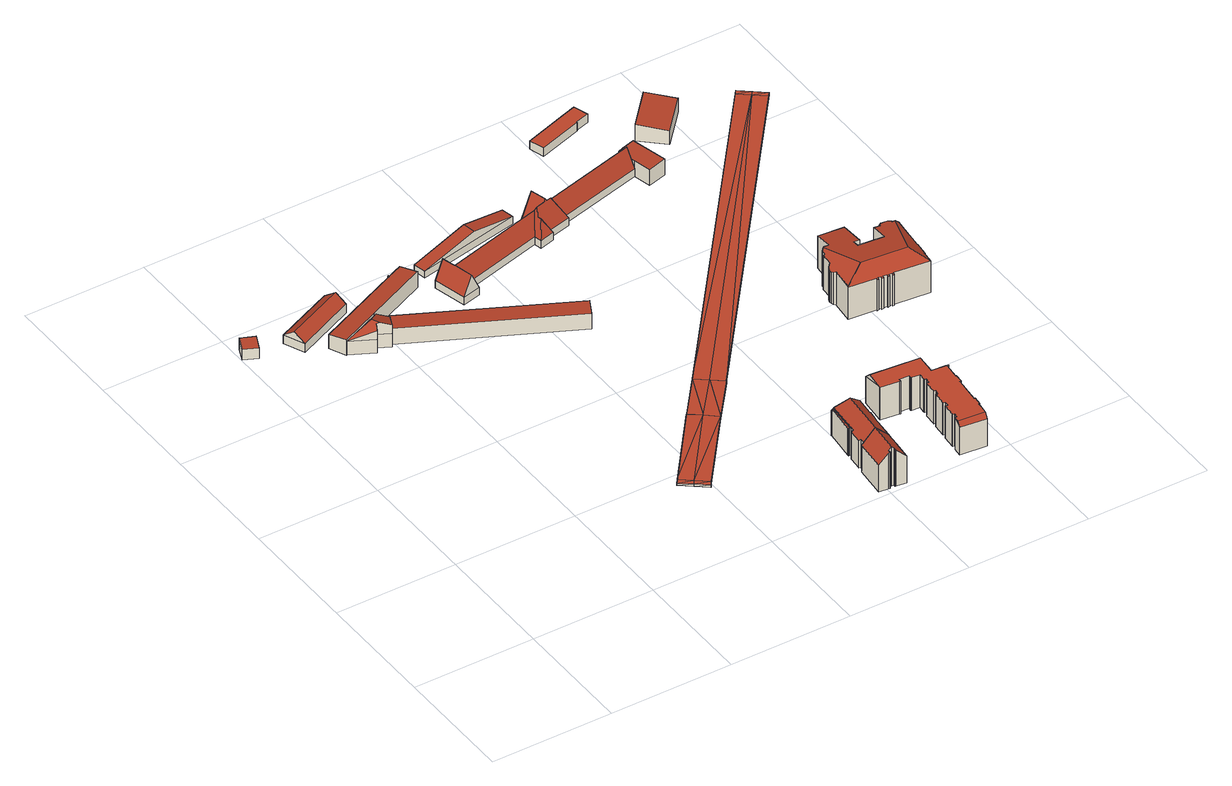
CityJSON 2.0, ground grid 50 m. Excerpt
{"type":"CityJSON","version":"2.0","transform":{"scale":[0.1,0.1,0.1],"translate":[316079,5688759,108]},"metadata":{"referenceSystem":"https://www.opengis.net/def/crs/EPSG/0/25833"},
"CityObjects":{
"building1":{"type":"Building","attributes":{"Dachtyp_tdc":"tdcPolyFlatRoof","Gemeindeschluessel":14713000,"Dachneigung":5.49,"QualitaetDacherkennung":65,"Geometrietyp2DReferenz":"3000","function":"31001_9998","roofType":"2100","measuredHeight":5.28},"geometry":[{"type":"MultiSurface","lod":"2","boundaries":[[[0,1,2,3]],[[1,4,5,2]],[[4,6,7,5]],[[6,0,3,7]],[[6,4,1,0]],[[3,2,5,7]]],"semantics":{"surfaces":[{"type":"WallSurface"},{"type":"RoofSurface"},{"type":"GroundSurface"}],"values":[0,0,0,0,1,2]}}]},
"building2":{"type":"Building","attributes":{"Dachtyp_tdc":"tdcGableRoof","Gemeindeschluessel":14713000,"Dachneigung":36.42,"QualitaetDacherkennung":69,"Geometrietyp2DReferenz":"3000","function":"31001_9998","roofType":"3100","measuredHeight":7.22},"geometry":[{"type":"MultiSurface","lod":"2","boundaries":[[[8,9,10,11]],[[9,12,13,10]],[[12,14,15,13]],[[14,8,11,15]],[[12,9,16]],[[8,14,17]],[[9,8,17,16]],[[14,12,16,17]],[[11,10,13,15]]],"semantics":{"surfaces":[{"type":"WallSurface"},{"type":"RoofSurface"},{"type":"GroundSurface"}],"values":[0,0,0,0,0,0,1,1,2]}}]},
"building3":{"type":"Building","attributes":{"Gemeindeschluessel":14713000,"Geometrietyp2DReferenz":"3000","function":"31001_9998","roofType":"9999"},"children":["building3-1","building3-2"]},
"building3-1":{"type":"BuildingPart","attributes":{"Dachtyp_tdc":"tdcGableRoof","Dachneigung":62.07,"QualitaetDacherkennung":13,"Geometrietyp2DReferenz":"3000","roofType":"3100","measuredHeight":4.94},"parents":["building3"],"geometry":[{"type":"MultiSurface","lod":"2","boundaries":[[[18,19,20,21]],[[19,22,23,20]],[[22,24,25,23]],[[22,19,26]],[[19,18,27,26]],[[24,22,26,27]],[[21,20,23,25]],[[18,21,25,24]],[[18,24,27]]],"semantics":{"surfaces":[{"type":"WallSurface"},{"type":"RoofSurface"},{"type":"GroundSurface"},{"type":"ClosureSurface"}],"values":[0,0,0,0,1,1,2,3,3]}}]},
"building3-2":{"type":"BuildingPart","attributes":{"Dachtyp_tdc":"tdcPolyFlatRoof","Dachneigung":6.27,"QualitaetDacherkennung":82,"Geometrietyp2DReferenz":"3000","roofType":"2100","measuredHeight":7.01},"parents":["building3"],"geometry":[{"type":"MultiSurface","lod":"2","boundaries":[[[28,29,18,21,30]],[[31,32,33,25,24]],[[32,34,35,33]],[[34,36,37,35]],[[36,38,39,37]],[[38,28,30,39]],[[38,36,34,32,31,29,28]],[[30,21,25,33,35,37,39]],[[24,27,18,29,31]],[[24,25,21,18]],[[24,18,27]]],"semantics":{"surfaces":[{"type":"WallSurface"},{"type":"RoofSurface"},{"type":"GroundSurface"},{"type":"ClosureSurface"}],"values":[0,0,0,0,0,0,1,2,0,3,3]}}]},
"building4":{"type":"Building","attributes":{"Gemeindeschluessel":14713000,"Geometrietyp2DReferenz":"3000","function":"31001_9998","roofType":"9999"},"children":["building4-1","building4-2"]},
"building4-1":{"type":"BuildingPart","attributes":{"Dachtyp_tdc":"tdcPolyFlatRoof","Dachneigung":3.45,"QualitaetDacherkennung":66,"Geometrietyp2DReferenz":"3000","roofType":"2100","measuredHeight":7.03},"parents":["building4"],"geometry":[{"type":"MultiSurface","lod":"2","boundaries":[[[40,41,42,43,44]],[[41,45,46,42]],[[45,47,48,46]],[[47,49,50,51,48]],[[47,45,41,40,52,49]],[[51,43,42,46,48]],[[40,44,52]],[[44,43,51,50]],[[44,50,49,52]]],"semantics":{"surfaces":[{"type":"WallSurface"},{"type":"RoofSurface"},{"type":"GroundSurface"},{"type":"ClosureSurface"}],"values":[0,0,0,0,1,2,0,3,3]}}]},
"building4-2":{"type":"BuildingPart","attributes":{"Dachtyp_tdc":"tdcFreeFormRoof","Dachneigung":50.73,"QualitaetDacherkennung":5,"Geometrietyp2DReferenz":"3000","roofType":"5000","measuredHeight":11.26},"parents":["building4"],"geometry":[{"type":"MultiSurface","lod":"2","boundaries":[[[50,53,54,51]],[[53,55,56,54]],[[55,57,58,56]],[[57,59,60,58]],[[59,61,62,60]],[[61,63,64,62]],[[63,44,43,64]],[[65,61,59,66]],[[67,66,59,68,69]],[[70,52,44,71,65,66,67,72]],[[61,65,71,63]],[[63,71,44]],[[50,49,70,72,53]],[[55,69,68,57]],[[53,72,67,69,55]],[[57,68,59]],[[43,51,54,56,58,60,62,64]],[[51,43,44,50]],[[70,49,52]],[[52,49,50,44]]],"semantics":{"surfaces":[{"type":"WallSurface"},{"type":"RoofSurface"},{"type":"GroundSurface"},{"type":"ClosureSurface"}],"values":[0,0,0,0,0,0,0,1,1,1,0,0,0,0,0,0,2,3,0,3]}}]},
"building5":{"type":"Building","attributes":{"Dachtyp_tdc":"tdcGableRoof","Gemeindeschluessel":14713000,"Dachneigung":10.43,"QualitaetDacherkennung":5,"Geometrietyp2DReferenz":"3000","function":"31001_9998","roofType":"3100","measuredHeight":7.33},"geometry":[{"type":"MultiSurface","lod":"2","boundaries":[[[73,74,75,76]],[[74,77,78,75]],[[77,79,80,78]],[[79,73,76,80]],[[77,74,81]],[[73,79,82]],[[74,73,82,81]],[[79,77,81,82]],[[76,75,78,80]]],"semantics":{"surfaces":[{"type":"WallSurface"},{"type":"RoofSurface"},{"type":"GroundSurface"}],"values":[0,0,0,0,0,0,1,1,2]}}]},
"building6":{"type":"Building","attributes":{"Gemeindeschluessel":14713000,"Geometrietyp2DReferenz":"3000","function":"31001_9998","roofType":"9999"},"children":["building6-1","building6-2","building6-3"]},
"building6-1":{"type":"BuildingPart","attributes":{"Dachtyp_tdc":"tdcGableRoof","Dachneigung":44.86,"QualitaetDacherkennung":85,"Geometrietyp2DReferenz":"3000","roofType":"3100","measuredHeight":17.47},"parents":["building6"],"geometry":[{"type":"MultiSurface","lod":"2","boundaries":[[[83,84,85,86]],[[84,87,88,85]],[[87,89,90,88]],[[89,91,92,90]],[[93,94,95,96]],[[94,97,98,95]],[[97,99,100,98]],[[99,101,102,100]],[[101,103,104,102]],[[103,105,106,104]],[[105,107,108,106]],[[107,109,110,108]],[[109,111,112,110]],[[111,113,114,112]],[[113,115,116,114]],[[115,117,118,116]],[[117,83,86,118]],[[113,111,109,107,105,103,101,99,97,94,93,119]],[[119,91,89,87,84,83,117,115,113]],[[86,85,88,90,92,120,96,95,98,100,102,104,106,108,110,112,114,116,118]],[[120,92,91,119]],[[93,96,120,119]]],"semantics":{"surfaces":[{"type":"WallSurface"},{"type":"RoofSurface"},{"type":"GroundSurface"},{"type":"ClosureSurface"}],"values":[0,0,0,0,0,0,0,0,0,0,0,0,0,0,0,0,0,1,1,2,3,3]}}]},
"building6-2":{"type":"BuildingPart","attributes":{"Dachtyp_tdc":"tdcFreeFormRoof","Dachneigung":57.43,"QualitaetDacherkennung":79,"Geometrietyp2DReferenz":"3000","roofType":"5000","measuredHeight":12.66},"parents":["building6"],"geometry":[{"type":"MultiSurface","lod":"2","boundaries":[[[121,122,123,124]],[[122,125,126,123]],[[125,127,128,126]],[[127,129,130,128]],[[131,132,133,134]],[[132,121,124,133]],[[135,129,127,125,136]],[[125,122,121,132,136]],[[132,131,135,136]],[[124,123,126,128,130,137,134,133]],[[137,130,129,135]],[[134,137,135,131]]],"semantics":{"surfaces":[{"type":"WallSurface"},{"type":"RoofSurface"},{"type":"GroundSurface"},{"type":"ClosureSurface"}],"values":[0,0,0,0,0,0,1,1,1,2,3,3]}}]},
"building6-3":{"type":"BuildingPart","attributes":{"Dachtyp_tdc":"tdcHipAndGableRoof","Dachneigung":44.85,"QualitaetDacherkennung":93,"Geometrietyp2DReferenz":"3000","roofType":"5000","measuredHeight":17.49},"parents":["building6"],"geometry":[{"type":"MultiSurface","lod":"2","boundaries":[[[138,139,140,141]],[[139,93,96,140]],[[91,142,143,92]],[[142,144,145,143]],[[144,146,147,145]],[[146,148,149,147]],[[148,150,151,149]],[[150,152,153,151]],[[152,154,131,134,153]],[[155,156,157,130,129]],[[156,158,159,157]],[[158,160,161,159]],[[160,162,163,161]],[[162,164,165,163]],[[164,166,167,165]],[[166,168,169,167]],[[168,170,171,169]],[[170,172,173,171]],[[172,174,175,173]],[[174,138,141,175]],[[170,168,166,164,162,160,158,156,155,176,177]],[[176,154,152,150,148,146,144,142,91,119,177]],[[119,93,139,138,174,172,170,177]],[[141,140,96,120,92,143,145,147,149,151,153,134,137,130,157,159,161,163,165,167,169,171,173,175]],[[120,96,93,119]],[[91,92,120,119]],[[176,135,131,154]],[[135,137,134,131]],[[155,129,135,176]],[[129,130,137,135]]],"semantics":{"surfaces":[{"type":"WallSurface"},{"type":"RoofSurface"},{"type":"GroundSurface"},{"type":"ClosureSurface"}],"values":[0,0,0,0,0,0,0,0,0,0,0,0,0,0,0,0,0,0,0,0,1,1,1,2,3,3,0,3,0,3]}}]},
"building7":{"type":"Building","attributes":{"Dachtyp_tdc":"tdcFreeFormRoof","Gemeindeschluessel":14713000,"Dachneigung":63.49,"QualitaetDacherkennung":13,"Geometrietyp2DReferenz":"3000","function":"31001_9998","roofType":"5000","measuredHeight":13.46},"geometry":[{"type":"MultiSurface","lod":"2","boundaries":[[[178,179,180,181]],[[179,182,183,180]],[[182,184,185,183]],[[184,186,187,185]],[[186,188,189,187]],[[188,190,191,189]],[[190,192,193,191]],[[192,194,195,193]],[[194,196,197,195]],[[196,198,199,197]],[[198,200,201,199]],[[200,202,203,201]],[[202,204,205,203]],[[204,206,207,205]],[[206,208,209,207]],[[208,210,211,209]],[[210,212,213,211]],[[212,214,215,213]],[[214,178,181,215]],[[216,217,218,219,214,212]],[[220,216,212,210]],[[220,210,208]],[[217,216,220,208,206]],[[221,222,223,224,218,217,206,204]],[[225,221,204,202]],[[226,225,202,200]],[[226,200,198]],[[222,221,225,226,198,196]],[[227,223,222,196,194]],[[227,194,192]],[[224,223,227,192,190]],[[228,229,230,219,218,224,190,188]],[[231,228,188,186]],[[231,186,184]],[[232,229,228,231,184,182]],[[232,182,179]],[[230,229,232,179,178]],[[219,230,178,214]],[[181,180,183,185,187,189,191,193,195,197,199,201,203,205,207,209,211,213,215]]],"semantics":{"surfaces":[{"type":"WallSurface"},{"type":"RoofSurface"},{"type":"GroundSurface"}],"values":[0,0,0,0,0,0,0,0,0,0,0,0,0,0,0,0,0,0,0,1,1,1,1,1,1,1,0,1,1,0,1,1,1,0,1,0,1,1,2]}}]},
"building8":{"type":"Building","attributes":{"Dachtyp_tdc":"tdcFreeFormRoof","Gemeindeschluessel":14713000,"Dachneigung":0.754,"QualitaetDacherkennung":16,"Geometrietyp2DReferenz":"3000","function":"31001_9998","roofType":"5000","measuredHeight":14.85},"geometry":[{"type":"MultiSurface","lod":"2","boundaries":[[[233,234,235,236]],[[234,237,238,235]],[[237,239,240,238]],[[239,241,242,240]],[[241,243,244,242]],[[243,245,246,244]],[[245,247,248,246]],[[247,249,250,248]],[[249,251,252,250]],[[251,253,254,252]],[[253,255,256,254]],[[255,257,258,256]],[[257,259,260,258]],[[259,261,262,260]],[[261,263,264,262]],[[263,265,266,264]],[[265,267,268,266]],[[267,269,270,268]],[[269,271,272,270]],[[271,273,274,272]],[[273,275,276,274]],[[275,277,278,276]],[[277,279,280,278]],[[279,281,282,280]],[[281,283,284,282]],[[283,285,286,284]],[[285,287,288,286]],[[287,289,290,288]],[[289,291,292,290]],[[291,293,294,292]],[[293,295,296,294]],[[295,297,298,296]],[[297,299,300,298]],[[299,301,302,300]],[[301,303,304,302]],[[303,305,306,304]],[[305,307,308,306]],[[307,309,310,308]],[[309,311,312,310]],[[311,313,314,312]],[[313,315,316,314]],[[315,317,318,316]],[[317,319,320,318]],[[319,321,322,320]],[[321,323,324,322]],[[323,325,326,324]],[[325,327,328,326]],[[327,329,330,328]],[[329,331,332,330]],[[331,333,334,332]],[[333,335,336,334]],[[335,337,338,336]],[[337,339,340,338]],[[339,341,342,340]],[[341,233,236,342]],[[261,343,344,263]],[[345,341,339,337,335,333,331,346]],[[325,323,321,319,317,315,313,311,309,307,305,303,301,299,297,295,293,291,289,287,285,283,281,279,277,275,273,271,269,267,265,344,343,259,257,255,253,251,249,247,245,243,241,239,237,234,233,345,346,329,327]],[[331,329,346]],[[261,259,343]],[[265,263,344]],[[233,341,345]],[[236,235,238,240,242,244,246,248,250,252,254,256,258,260,262,264,266,268,270,272,274,276,278,280,282,284,286,288,290,292,294,296,298,300,302,304,306,308,310,312,314,316,318,320,322,324,326,328,330,332,334,336,338,340,342]]],"semantics":{"surfaces":[{"type":"WallSurface"},{"type":"RoofSurface"},{"type":"GroundSurface"}],"values":[0,0,0,0,0,0,0,0,0,0,0,0,0,0,0,0,0,0,0,0,0,0,0,0,0,0,0,0,0,0,0,0,0,0,0,0,0,0,0,0,0,0,0,0,0,0,0,0,0,0,0,0,0,0,0,1,1,1,0,0,0,0,2]}}]},
"building9":{"type":"Building","attributes":{"Stand_DGM":"2023","Stand_Basis-DLM":"2022","Gemeindeschluessel":"14713000","ObjektHoehe":1,"Stand_Laserscan":"2023","BodenHoehe":114.44,"Stand_3D-Stadtmodell":"2025","Geometrietyp2DReferenz":2000,"AbsoluteHoehe":115.44,"function":"53001_1800","roofType":"9999","measuredHeight":1},"geometry":[{"type":"MultiSurface","lod":"2","boundaries":[[[347,348,349]],[[347,349,350]],[[351,352,353]],[[351,353,347]],[[347,353,348]],[[354,355,351]],[[351,355,352]],[[356,357,355]],[[356,355,354]],[[358,359,357]],[[358,357,356]],[[360,347,350]],[[360,350,361]],[[362,351,347]],[[362,347,360]],[[363,354,364]],[[364,354,362]],[[362,354,351]],[[365,356,354]],[[365,354,363]],[[366,358,356]],[[366,356,365]],[[348,367,368]],[[353,352,369]],[[353,369,367]],[[352,355,370]],[[352,370,369]],[[355,357,371]],[[355,371,370]],[[357,359,372]],[[357,372,371]],[[359,358,373]],[[359,373,372]],[[358,366,374]],[[358,374,373]],[[366,365,375]],[[366,375,374]],[[365,363,376]],[[365,376,375]],[[363,364,377]],[[348,353,367]],[[364,362,378]],[[364,378,377]],[[362,360,379]],[[362,379,378]],[[360,361,380]],[[360,380,379]],[[361,350,381]],[[361,381,380]],[[363,377,376]],[[350,349,382]],[[350,382,381]],[[349,348,368]],[[349,368,382]],[[382,368,383]],[[381,382,383]],[[367,369,384]],[[383,367,384]],[[368,367,383]],[[384,370,385]],[[369,370,384]],[[370,371,386]],[[385,370,386]],[[371,372,373]],[[386,371,373]],[[381,383,379]],[[380,381,379]],[[383,384,378]],[[379,383,378]],[[377,385,376]],[[378,385,377]],[[384,385,378]],[[385,386,375]],[[376,385,375]],[[386,373,374]],[[375,386,374]]],"semantics":{"surfaces":[{"type":"RoofSurface"},{"type":"WallSurface"},{"type":"GroundSurface"}],"values":[0,0,0,0,0,0,0,0,0,0,0,0,0,0,0,0,0,0,0,0,0,0,1,1,1,1,1,1,1,1,1,1,1,1,1,1,1,1,1,1,1,1,1,1,1,1,1,1,1,1,1,1,1,1,2,2,2,2,2,2,2,2,2,2,2,2,2,2,2,2,2,2,2,2,2,2]}}]},
"building10":{"type":"Building","attributes":{"Gemeindeschluessel":14713000,"Dachtyp_tdc":"tdcPolyFlatRoof","Dachneigung":0,"QualitaetDacherkennung":54,"Geometrietyp2DReferenz":"3000","function":"31001_9998","roofType":"1000","measuredHeight":3.8},"geometry":[{"type":"MultiSurface","lod":"2","boundaries":[[[387,388,389,390]],[[388,391,392,389]],[[391,393,394,392]],[[393,395,396,394]],[[395,397,398,396]],[[397,399,400,398]],[[399,387,390,400]],[[399,397,395,393,391,388,387]],[[390,389,392,394,396,398,400]]],"semantics":{"surfaces":[{"type":"WallSurface"},{"type":"RoofSurface"},{"type":"GroundSurface"}],"values":[0,0,0,0,0,0,0,1,2]}}]},
"building11":{"type":"Building","attributes":{"Dachtyp_tdc":"tdcPolyFlatRoof","Gemeindeschluessel":14713000,"Dachneigung":2.68,"QualitaetDacherkennung":84,"Geometrietyp2DReferenz":"3000","function":"31001_9998","roofType":"2100","measuredHeight":7.29},"geometry":[{"type":"MultiSurface","lod":"2","boundaries":[[[401,402,201,403]],[[402,404,199,201]],[[404,405,406,199]],[[405,407,408,406]],[[407,409,410,408]],[[409,411,412,410]],[[411,413,414,412]],[[413,401,403,414]],[[413,411,409,407,405,404,402,401]],[[403,201,199,406,408,410,412,414]]],"semantics":{"surfaces":[{"type":"WallSurface"},{"type":"RoofSurface"},{"type":"GroundSurface"}],"values":[0,0,0,0,0,0,0,0,1,2]}}]},
"building12":{"type":"Building","attributes":{"Dachtyp_tdc":"tdcFreeFormRoof","Gemeindeschluessel":14713000,"Dachneigung":11.67,"QualitaetDacherkennung":15,"Geometrietyp2DReferenz":"3000","function":"31001_9998","roofType":"5000","measuredHeight":19.95},"geometry":[{"type":"MultiSurface","lod":"2","boundaries":[[[415,416,417,418]],[[416,419,420,417]],[[419,421,422,420]],[[421,423,424,422]],[[423,425,426,424]],[[425,427,428,426]],[[427,429,430,428]],[[429,431,432,430]],[[431,433,434,432]],[[433,435,436,434]],[[435,437,438,436]],[[437,439,440,438]],[[439,441,442,440]],[[441,443,444,442]],[[443,445,446,444]],[[445,447,448,446]],[[447,449,450,448]],[[449,451,452,450]],[[451,453,454,452]],[[453,455,456,454]],[[455,457,458,456]],[[457,459,460,458]],[[459,461,462,460]],[[461,463,464,462]],[[463,465,466,464]],[[465,467,468,466]],[[467,469,470,468]],[[469,471,472,470]],[[471,473,474,472]],[[473,475,476,474]],[[475,477,478,476]],[[477,479,480,478]],[[479,481,482,480]],[[481,483,484,482]],[[483,485,486,484]],[[485,487,488,486]],[[487,489,490,488]],[[489,491,492,490]],[[491,493,494,492]],[[493,495,496,494]],[[495,497,498,496]],[[497,499,500,498]],[[499,501,502,500]],[[501,503,504,502]],[[503,505,506,504]],[[505,507,508,506]],[[507,509,510,508]],[[509,511,512,510]],[[511,513,514,512]],[[513,415,418,514]],[[441,439,437,435,433,431,515,516,517,445,443]],[[518,519,499,497,495,493,491,489,487,485,483,481,520]],[[518,516,515,429,427,425,423,421,419,416,415,513,511,509,507,505,503,501,519]],[[473,471,469,467,465,463,461,459,457,455,453,451,449,447,517,516,518,520,479,477,475]],[[431,429,515]],[[447,445,517]],[[481,479,520]],[[501,499,519]],[[418,417,420,422,424,426,428,430,432,434,436,438,440,442,444,446,448,450,452,454,456,458,460,462,464,466,468,470,472,474,476,478,480,482,484,486,488,490,492,494,496,498,500,502,504,506,508,510,512,514]]],"semantics":{"surfaces":[{"type":"WallSurface"},{"type":"RoofSurface"},{"type":"GroundSurface"}],"values":[0,0,0,0,0,0,0,0,0,0,0,0,0,0,0,0,0,0,0,0,0,0,0,0,0,0,0,0,0,0,0,0,0,0,0,0,0,0,0,0,0,0,0,0,0,0,0,0,0,0,1,1,1,1,0,0,0,0,2]}}]},
"building13":{"type":"Building","attributes":{"Dachtyp_tdc":"tdcPolyFlatRoof","Gemeindeschluessel":14713000,"Dachneigung":5.92,"QualitaetDacherkennung":67,"Geometrietyp2DReferenz":"3000","function":"31001_9998","roofType":"2100","measuredHeight":7.39},"geometry":[{"type":"MultiSurface","lod":"2","boundaries":[[[521,522,523,524]],[[522,525,526,523]],[[525,527,528,526]],[[527,521,524,528]],[[527,525,522,521]],[[524,523,526,528]]],"semantics":{"surfaces":[{"type":"WallSurface"},{"type":"RoofSurface"},{"type":"GroundSurface"}],"values":[0,0,0,0,1,2]}}]}
},
"vertices":[
[82,1903,62],[57,1848,57],[57,1848,10],[82,1903,10],[2,1873,57],[2,1873,10],[26,1928,62],[26,1928,10],
[173,1871,48],[417,1978,48],[417,1978,10],[173,1871,10],[454,1895,49],[454,1895,10],[210,1787,48],[210,1787,10],[436,1935,83],[192,1828,83],
[647,1915,33],[641,1928,33],[641,1928,14],[647,1915,14],[674,1943,46],[674,1943,14],[680,1929,46],[680,1929,14],[655,1935,63],[661,1921,63],
[290,1757,76],[647,1915,76],[290,1757,14],[680,1929,76],[709,1942,76],[709,1942,14],[740,1874,84],[740,1874,14],[482,1760,84],[482,1760,14],[321,1689,84],[321,1689,14],
[524,1724,81],[1158,1411,81],[1158,1411,16],[524,1724,16],[524,1724,77],[1155,1406,82],[1155,1406,16],[1121,1341,86],[1121,1341,16],[487,1653,86],[487,1653,77],[487,1653,16],[517,1711,82],
[480,1640,77],[480,1640,16],[429,1665,77],[429,1665,16],[417,1641,77],[417,1641,16],[321,1689,77],[321,1689,16],[482,1760,77],[482,1760,16],[488,1742,77],[488,1742,16],[485,1750,89],[427,1690,129],[440,1660,129],[417,1641,113],[429,1665,124],[487,1653,108],[488,1742,90],[480,1640,114],
[790,1907,41],[780,1959,41],[780,1959,13],[790,1907,13],[1204,2042,47],[1204,2042,13],[1215,1991,47],[1215,1991,13],[1018,2006,86],[1028,1954,86],
[1500,18,173],[1462,22,135],[1462,22,16],[1500,18,16],[1475,149,135],[1475,149,16],[1475,151,135],[1475,151,16],[1483,150,143],[1483,150,16],[1586,147,136],[1584,126,136],[1584,126,16],[1586,147,16],[1586,126,133],[1586,126,16],[1583,91,133],[1583,91,16],[1580,92,136],[1580,92,16],[1580,86,136],[1580,86,16],[1573,10,136],[1573,10,16],[1532,15,177],[1532,15,16],[1527,15,182],[1527,15,16],[1528,24,182],[1528,24,16],[1519,25,190],[1519,25,16],[1508,26,179],[1508,26,16],[1507,17,179],[1507,17,16],[1531,149,190],[1531,149,16],
[1485,249,136],[1485,254,136],[1485,254,16],[1485,249,16],[1497,374,136],[1497,374,16],[1498,379,128],[1498,379,16],[1505,379,128],[1505,379,16],[1493,249,136],[1489,249,142],[1489,249,16],[1493,249,16],[1504,373,136],[1500,370,142],[1504,373,16],
[1600,253,132],[1596,253,136],[1596,253,16],[1600,253,16],[1485,171,143],[1485,171,16],[1478,172,135],[1478,172,16],[1478,175,135],[1478,175,16],[1483,227,135],[1483,227,16],[1483,230,135],[1483,230,16],[1491,229,143],[1491,229,16],[1493,249,142],[1505,379,133],[1538,376,131],[1538,376,16],[1537,370,140],[1537,370,16],[1567,367,138],[1567,367,16],[1567,373,129],[1567,373,16],[1606,369,127],[1606,369,16],[1608,369,127],[1608,369,16],[1607,365,133],[1607,365,16],[1607,363,136],[1607,363,16],[1600,288,136],[1600,288,16],[1603,288,133],[1603,288,16],[1504,373,142],[1549,337,190],
[889,1770,43],[900,1725,43],[900,1725,9],[889,1770,9],[826,1706,43],[826,1706,9],[793,1842,43],[793,1842,9],[866,1860,43],[866,1860,9],[871,1843,43],[871,1843,9],[1239,1940,43],[1239,1940,9],[1233,1963,43],[1233,1963,9],[1330,1988,43],[1330,1988,9],[1336,1965,43],[1336,1965,9],[1704,2060,43],[1704,2060,9],[1722,1985,43],[1722,1985,9],[1374,1896,43],[1374,1896,9],[1378,1881,43],[1378,1881,9],[1284,1857,43],[1284,1857,9],[1287,1846,43],[1287,1846,9],[1288,1842,43],[1288,1842,9],[1226,1826,43],[1226,1826,9],[1219,1856,43],[1219,1856,9],[1249,1865,106],[1246,1880,106],[1256,1897,135],[1247,1903,119],[1283,1845,50],[1323,1914,134],[1303,1909,135],[1298,1912,144],[1294,1907,135],[1328,1923,119],[1713,2023,120],[1281,1975,143],[843,1796,119],[844,1796,120],[844,1797,118],[829,1851,119],[863,1715,119],
[1890,340,163],[1948,334,163],[1948,334,16],[1890,340,16],[1958,333,163],[1958,333,16],[1958,330,163],[1958,330,16],[1952,330,163],[1952,330,16],[1946,268,162],[1946,268,16],[1949,268,162],[1949,268,16],[1947,233,162],[1947,233,16],[1942,234,162],[1942,234,16],[1932,128,160],[1932,128,16],[1936,128,160],[1936,128,16],[1933,93,160],[1933,93,16],[1929,94,160],[1929,94,16],[1928,82,160],[1928,82,16],[1923,29,138],[1923,29,16],[1814,40,140],[1814,40,16],[1818,74,159],[1818,74,16],[1818,76,160],[1818,76,16],[1826,76,160],[1826,76,16],[1827,93,160],[1827,93,16],[1820,94,160],[1820,94,16],[1820,98,160],[1820,98,16],[1824,145,160],[1824,145,16],[1825,148,160],[1825,148,16],[1833,147,160],[1833,147,16],[1834,164,161],[1834,164,16],[1827,165,161],[1827,165,16],[1827,169,161],[1827,169,16],[1832,217,161],[1832,217,16],[1832,220,161],[1832,220,16],[1840,219,161],[1840,219,16],[1842,237,162],[1842,237,16],[1834,237,162],[1834,237,16],[1835,240,162],[1835,240,16],[1839,288,162],[1839,288,16],[1839,290,162],[1839,290,16],[1848,290,162],[1848,290,16],[1849,307,163],[1849,307,16],[1842,308,163],[1842,308,16],[1842,312,163],[1842,312,16],[1844,340,163],[1844,340,16],[1811,343,163],[1811,343,16],[1808,344,163],[1808,344,16],[1809,355,163],[1809,355,16],[1769,358,163],[1769,358,16],[1768,348,163],[1768,348,16],[1765,348,163],[1765,348,16],[1689,357,163],[1689,357,16],[1689,361,163],[1689,361,16],[1698,466,134],[1698,466,16],[1781,458,135],[1781,458,16],[1787,467,126],[1787,467,16],[1813,465,126],[1813,465,16],[1818,454,136],[1818,454,16],[1899,446,136],[1899,446,16],[1924,43,159],[1816,53,159],[1896,418,164],[1696,436,164],
[2273,2075,74],[2320,2038,74],[2332,2053,74],[2286,2091,74],[1270,813,74],[1317,775,74],[1317,776,74],[1144,659,74],[1191,621,74],[916,368,74],[963,331,74],[904,352,74],[951,315,74],[2226,2112,74],[2239,2128,74],[1223,851,74],[1097,696,74],[1098,697,74],[869,405,74],[856,389,74],[1317,776,64],[2320,2038,64],[1317,775,64],[1191,621,64],[963,331,64],[951,315,64],[904,352,64],[856,389,64],[869,405,64],[1097,696,64],[1098,697,64],[1223,851,64],[2226,2112,64],[2239,2128,64],[2286,2091,64],[2332,2053,64],[2273,2075,64],[1270,813,64],[1144,659,64],[916,368,64],
[1676,2373,46],[1733,2391,46],[1733,2391,8],[1676,2373,8],[1751,2331,46],[1751,2331,8],[1694,2314,46],[1694,2314,8],[1694,2312,46],[1694,2312,8],[1518,2255,46],[1518,2255,8],[1499,2316,46],[1499,2316,8],
[1740,1914,78],[1722,1985,78],[1740,1914,9],[1704,2060,78],[1704,2061,78],[1704,2061,9],[1727,2068,80],[1727,2068,9],[1761,2077,81],[1761,2077,9],[1778,2081,82],[1778,2081,9],[1815,1933,82],[1815,1933,9],
[2142,1025,197],[2149,1105,180],[2149,1105,22],[2142,1025,22],[2175,1102,180],[2175,1102,22],[2175,1107,179],[2175,1107,22],[2187,1116,177],[2187,1116,22],[2214,1114,177],[2214,1114,22],[2224,1102,179],[2224,1102,22],[2223,1097,180],[2223,1097,22],[2248,1095,169],[2248,1095,22],[2240,1015,168],[2240,1015,22],[2242,1014,166],[2242,1014,22],[2237,961,164],[2237,961,22],[2240,961,162],[2240,961,22],[2234,903,161],[2234,903,22],[2231,904,164],[2231,904,22],[2226,855,163],[2226,855,22],[2080,870,165],[2080,870,22],[2079,865,159],[2079,865,22],[2073,866,159],[2073,866,22],[2074,870,165],[2074,870,22],[2062,871,165],[2062,871,22],[2062,867,159],[2062,867,22],[2055,868,159],[2055,868,22],[2055,872,165],[2055,872,22],[2038,874,165],[2038,874,22],[2038,870,160],[2038,870,22],[2030,870,160],[2030,870,22],[2031,874,165],[2031,874,22],[2019,876,165],[2019,876,22],[2019,872,160],[2019,872,22],[2012,872,160],[2012,872,22],[2013,876,165],[2013,876,22],[1901,887,166],[1901,887,22],[1910,979,170],[1910,979,22],[1904,985,166],[1904,985,22],[1901,993,163],[1901,993,22],[1900,1001,162],[1900,1001,22],[1900,1009,162],[1900,1009,22],[1906,1021,166],[1906,1021,22],[1916,1030,173],[1916,1030,22],[1920,1077,173],[1920,1077,22],[1925,1077,177],[1925,1077,22],[1927,1095,178],[1927,1095,22],[1942,1108,184],[1942,1108,22],[1961,1106,184],[1961,1106,22],[1969,1188,167],[1969,1188,22],[2074,1178,167],[2074,1178,22],[2063,1062,191],[2063,1062,22],[2040,1064,191],[2040,1064,22],[2037,1035,197],[2037,1035,22],[2235,1096,180],[2164,905,221],[2225,855,164],[1975,922,221],[1937,1103,185],[1901,889,168],
[1959,2291,82],[2050,2208,69],[2050,2208,8],[1959,2291,8],[1925,2070,69],[1925,2070,8],[1834,2154,82],[1834,2154,8]
]}
